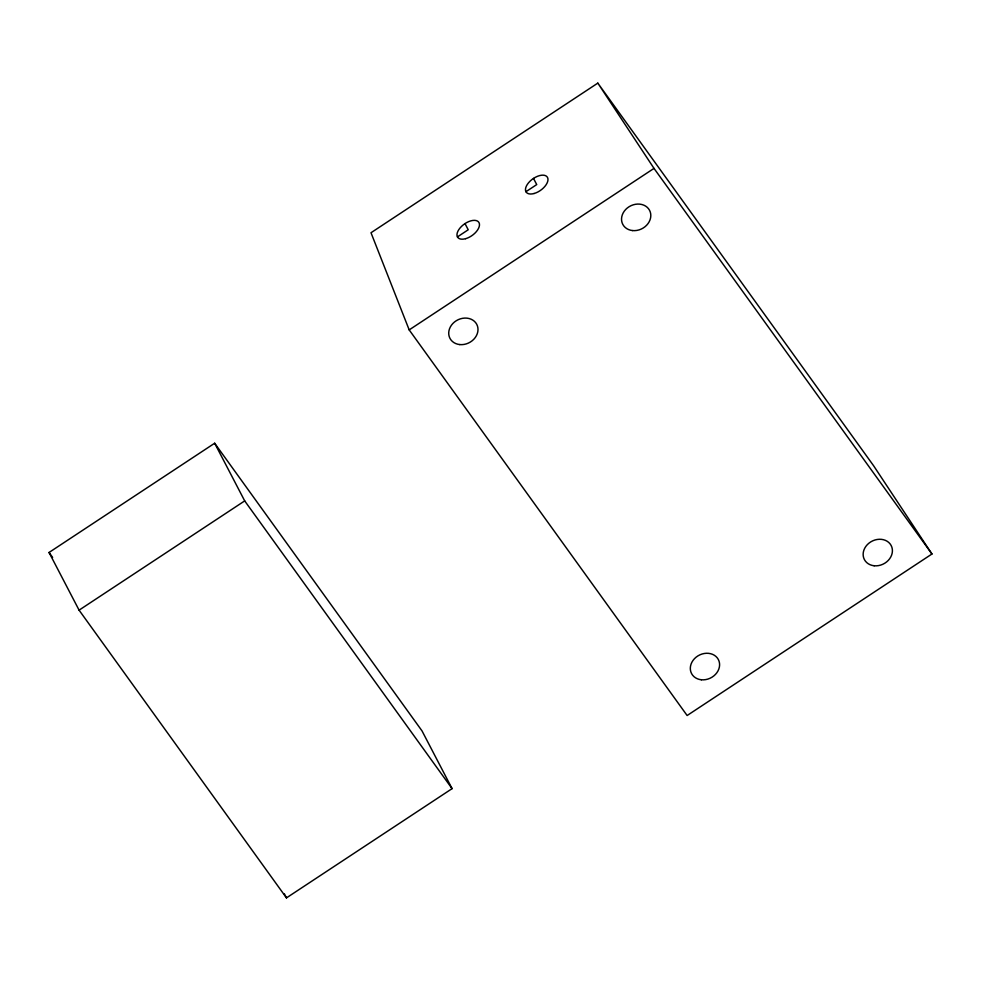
<?xml version="1.0" encoding="UTF-8"?>
<svg xmlns="http://www.w3.org/2000/svg" width="981" height="981" viewBox="0 0 981 981"><rect width="100%" height="100%" fill="white"/><g stroke="black" fill="none" stroke-linecap="round" stroke-linejoin="round"><path stroke-width="1.47" d="M597.821 83.115L371.002 232.742L409.187 329.898L687.129 715.517L931.95 554.007L873.617 465.767L597.821 83.115L654.008 168.389L931.95 554.007M457.416 236.911L468.219 229.775L465.006 223.594M525.926 191.712L536.73 184.587L533.505 178.407M49.05 552.475L214.667 443.228L422.051 730.955L452.082 788.638L286.464 897.885L79.081 610.157L49.05 552.475L52.631 557.441M409.187 329.898L654.008 168.389M79.081 610.157L244.698 500.899L214.667 443.228M244.698 500.899L452.082 788.638M284.367 893.863L286.464 897.885M534.105 193.502A12.961 6.916 -35.8 0 0 547.521 177.463A12.961 6.916 -35.8 0 0 528.538 182.797A12.961 6.916 -35.8 0 0 534.105 193.502M465.607 238.69A12.961 6.916 -35.8 0 0 479.022 222.65A12.961 6.916 -35.8 0 0 460.028 227.997A12.961 6.916 -35.8 0 0 465.607 238.69M701.341 679.772A15.132 12.765 -27.5 0 0 719.061 661.206A15.132 12.765 -27.5 0 0 694.462 658.68A15.132 12.765 -27.5 0 0 701.341 679.772M874.157 565.767A15.132 12.765 -27.5 0 0 891.876 547.202A15.132 12.765 -27.5 0 0 867.29 544.676A15.132 12.765 -27.5 0 0 874.157 565.767M459.746 344.576A15.132 12.765 -27.5 0 0 477.465 326.023A15.132 12.765 -27.5 0 0 452.866 323.485A15.132 12.765 -27.5 0 0 459.746 344.576M632.561 230.572A15.132 12.765 -27.5 0 0 650.28 212.019A15.132 12.765 -27.5 0 0 625.682 209.48A15.132 12.765 -27.5 0 0 632.561 230.572"/></g></svg>
